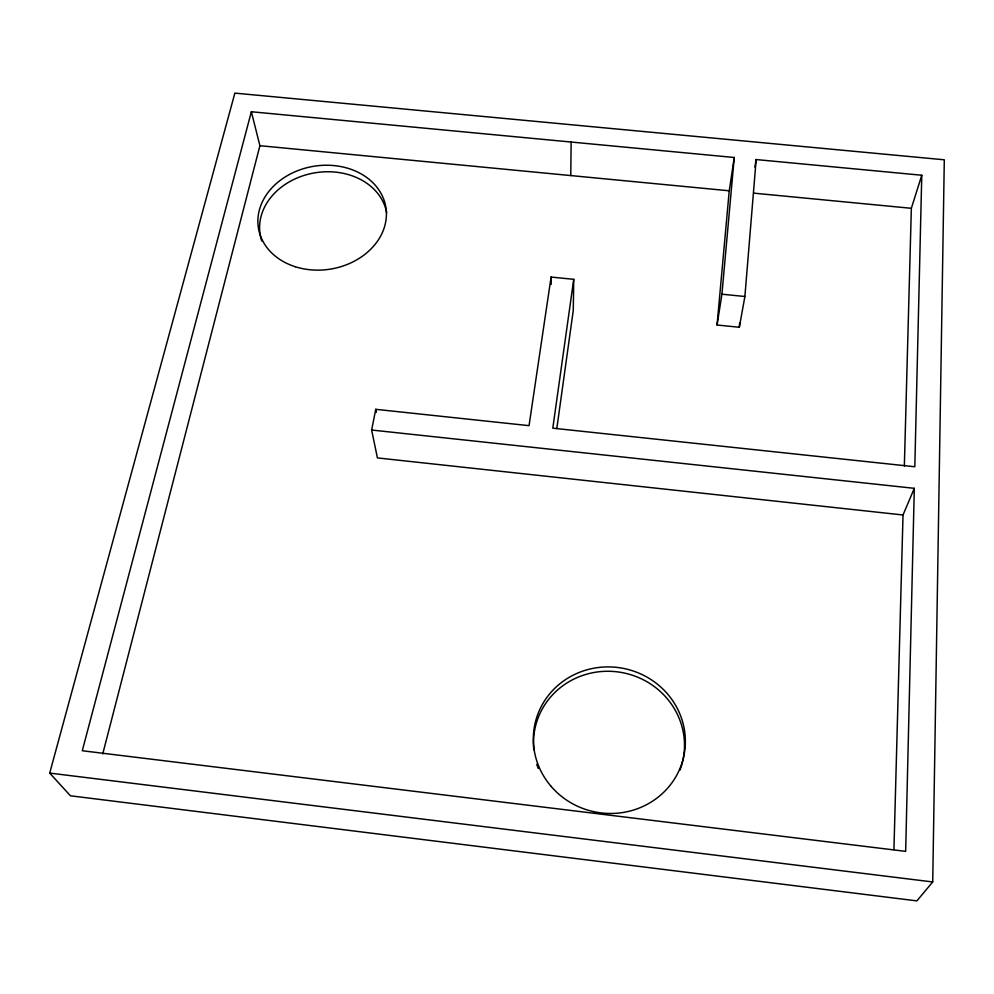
<?xml version="1.0" encoding="UTF-8"?>
<svg xmlns="http://www.w3.org/2000/svg" width="994" height="994" viewBox="0 0 994 994"><rect width="100%" height="100%" fill="white"/><g stroke="black" fill="none" stroke-linecap="round" stroke-linejoin="round"><path stroke-width="1.49" d="M570.767 175.578L571.14 142.043M371.632 430.029L914.306 488.327L903.024 514.979L377.422 457.911L371.632 430.029L375.757 409.317L529.044 425.656L551.098 277.053L573.737 279.326L573.277 310.389L556.814 428.526M932.72 881.964L944.3 159.798L234.87 93.113L49.7 773.084L70.45 795.796L916.89 900.887L932.72 881.964L49.7 773.084M914.306 488.327L905.658 851.361L82.278 750.743L251.358 111.75L734.243 157.487L721.93 294.199L717.059 325.001L739.325 327.262L744.891 296.498L756.161 159.562L921.773 175.242L914.815 466.758L552.801 428.178L573.737 279.326M893.929 849.597L903.024 514.979M904.354 465.975L911.349 208.305L921.773 175.242M739.325 327.262L739.71 322.628M717.059 325.001L729.236 190.798L734.243 157.487M754.881 167.129L756.161 159.562M102.742 753.937L259.906 145.696L251.358 111.75M259.906 145.696L729.236 190.798M753.589 193.134L911.349 208.305M721.93 294.199L744.891 296.498M375.757 409.317L376.341 412.299M551.098 277.053L551.148 284.458M538.239 768.461A75.643 72.748 12.4 0 1 536.76 764.237M533.815 749.774A75.643 72.748 12.4 0 1 618.603 672.019A75.643 72.748 12.4 0 1 679.958 770.176M261.757 240.921A64.188 51.912 -9.3 0 1 310.463 173.689A64.188 51.912 -9.3 0 1 386.678 212.704M551.123 786.391A76.153 73.158 12.1 0 0 680.791 766.362A76.153 73.158 12.1 0 0 596.102 667.819A76.153 73.158 12.1 0 0 551.123 786.391M295.268 266.727A64.56 52.086 -9.3 0 0 386.144 209.312A64.56 52.086 -9.3 0 0 285.042 177.044A64.56 52.086 -9.3 0 0 295.268 266.727"/></g></svg>
